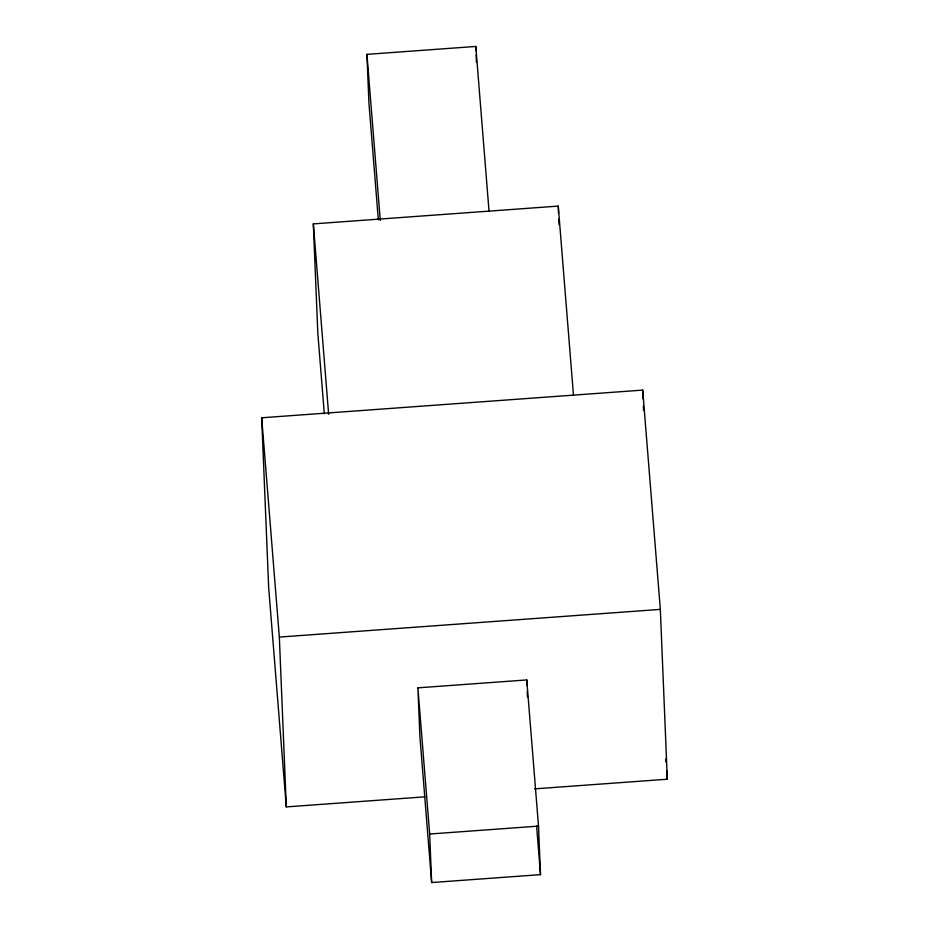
<?xml version="1.0" encoding="UTF-8"?>
<svg xmlns="http://www.w3.org/2000/svg" width="929" height="929" viewBox="0 0 929 929"><rect width="100%" height="100%" fill="white"/><g stroke="black" fill="none" stroke-linecap="round" stroke-linejoin="round"><path stroke-width="1.39" d="M378.335 219.836L368.918 102.887L366.932 54.358L475.787 46.45L489.026 211.046M324.314 413.858L317.811 333.07L313.328 223.889L558.259 206.099L573.46 395.08M424.855 796.838L286.306 806.906L268.667 587.627L261.688 417.783L642.694 390.11L660.333 609.389L667.312 779.222L534.535 788.872M286.306 806.906L279.339 637.073L660.333 609.389M417.899 687.843L526.755 679.935L538.518 826.113L540.504 874.642L431.648 882.55L419.885 736.36L417.899 687.843L429.662 834.021L431.648 882.55M429.662 834.021L538.518 826.113M665.687 759.028L665.919 761.908M666.616 770.571L667.312 779.222M536.59 825.916L540.504 874.642M366.932 54.358L380.286 220.394M313.328 223.889L328.645 414.322M261.688 417.783L279.339 637.073M642.694 390.11L643.042 398.738M643.344 405.938L643.518 410.258M558.259 206.099L558.55 213.275M558.793 219.023L559.026 224.772M526.755 679.935L526.987 685.637M527.219 691.35L527.451 697.052M475.787 46.45L475.962 50.735M476.136 55.008L476.426 62.15"/></g></svg>
